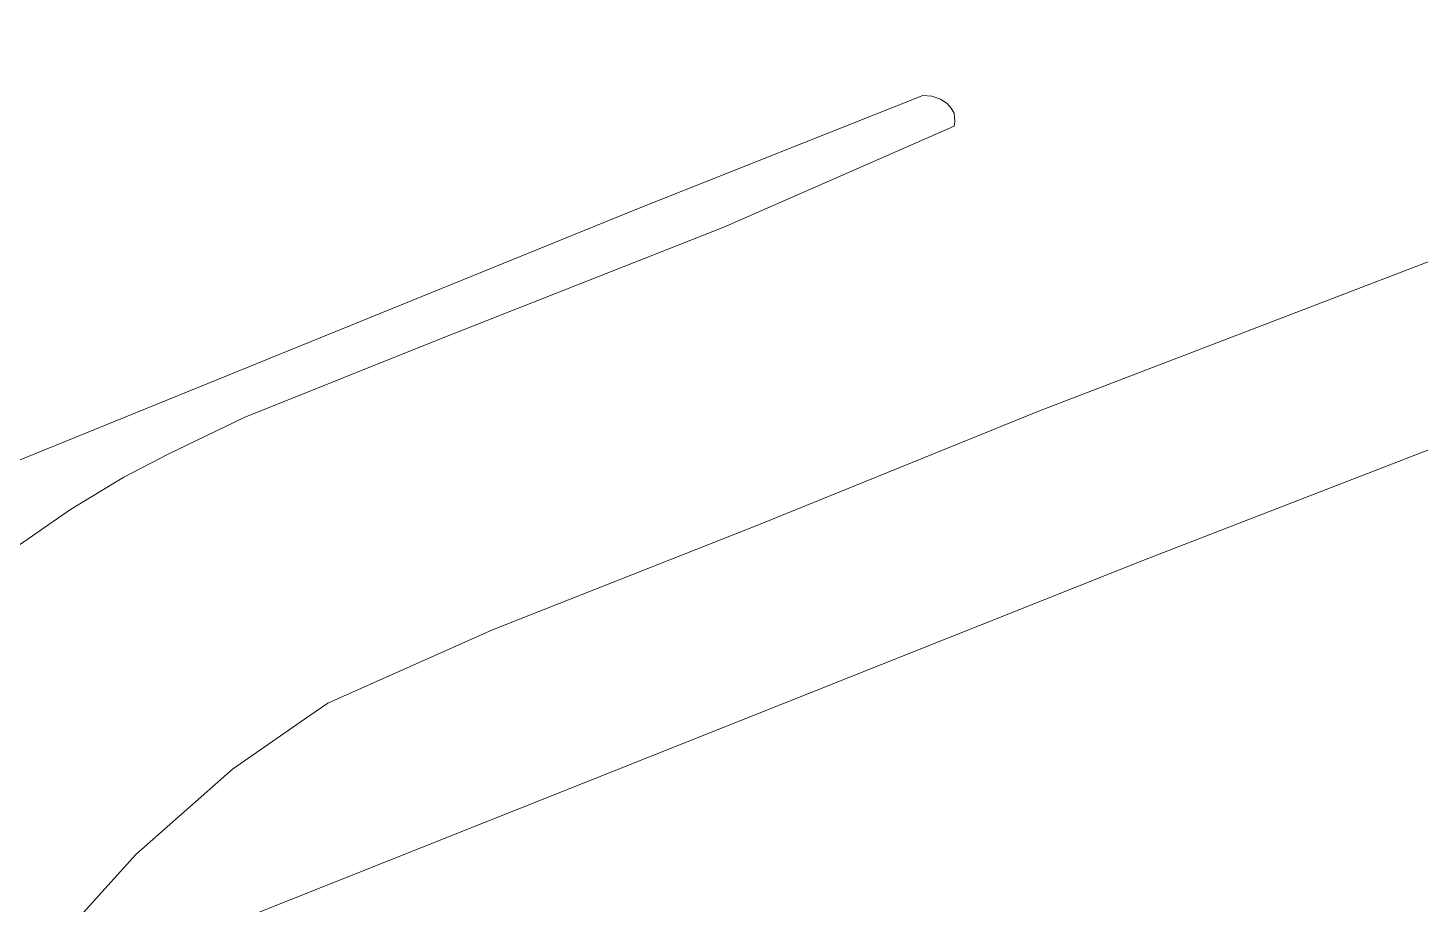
# Model space of a CAD drawing. Header units: metres. Extents: x 662613 to 666742, y 2728069 to 2732733.
# Drawn here: x 664287.96 to 664328.08, y 2729155.42 to 2729180.65 of the extents above; entities that cross this region are included whole.
import ezdxf

# ---------------------------------------------------------------- set-up
doc = ezdxf.new("R2010")
doc.units = ezdxf.units.M
doc.header["$MEASUREMENT"] = 0
doc.layers.add('Xref_DQ_MasterPlan_2024$0$DQ_ROADS', color=8, linetype='Continuous', lineweight=13)

# ---------------------------------------------------------------- blocks, each defined once
blk = doc.blocks.new('Xref_DQ_MasterPlan_2024$0$DQ_Roads_')
at = {"layer": 'Xref_DQ_MasterPlan_2024$0$DQ_ROADS'}
for points in [[(664353.683, 2729160.6813), (664326.0066, 2729149.8697), (664300.9565, 2729140.0841), (664300.9522, 2729140.0819), (664300.8269, 2729140.3778), (664298.6022, 2729145.6329), (664297.9444, 2729147.1866), (664296.9737, 2729149.4795), (664295.6014, 2729152.7211), (664294.806, 2729154.6877), (664294.6215, 2729155.1933), (664320.0876, 2729165.319), (664352.5012, 2729177.8603)], [(664351.0054, 2729182.621), (664317.1062, 2729169.6232), (664309.0581, 2729166.3583), (664301.3495, 2729163.317), (664296.5975, 2729161.21), (664295.9271, 2729160.7459), (664293.8516, 2729159.3092), (664291.0725, 2729156.8464), (664288.7543, 2729154.2921)], [(664287.7149, 2729165.7683), (664289.1847, 2729166.7874), (664290.7186, 2729167.7105), (664291.9984, 2729168.3799), (664294.1881, 2729169.4289), (664299.8933, 2729171.7123), (664308.008, 2729174.9164), (664314.6472, 2729177.8237), (664314.6711, 2729177.9544), (664314.6467, 2729178.1974), (664314.5576, 2729178.3431), (664314.4441, 2729178.4727), (664314.2496, 2729178.6023), (664314.0064, 2729178.6833), (664313.7443, 2729178.7017), (664305.4795, 2729175.4212), (664269.0308, 2729160.6261)]]:
    blk.add_lwpolyline(points, dxfattribs=at)
blk = doc.blocks.new('Xref_DQ_MasterPlan_2024')
blk.add_blockref('Xref_DQ_MasterPlan_2024$0$DQ_Roads_', (0, 0))

msp = doc.modelspace()

# ---------------------------------------------------------------- block references
msp.add_blockref('Xref_DQ_MasterPlan_2024', (0, 0))

doc.saveas('drawing.dxf')
